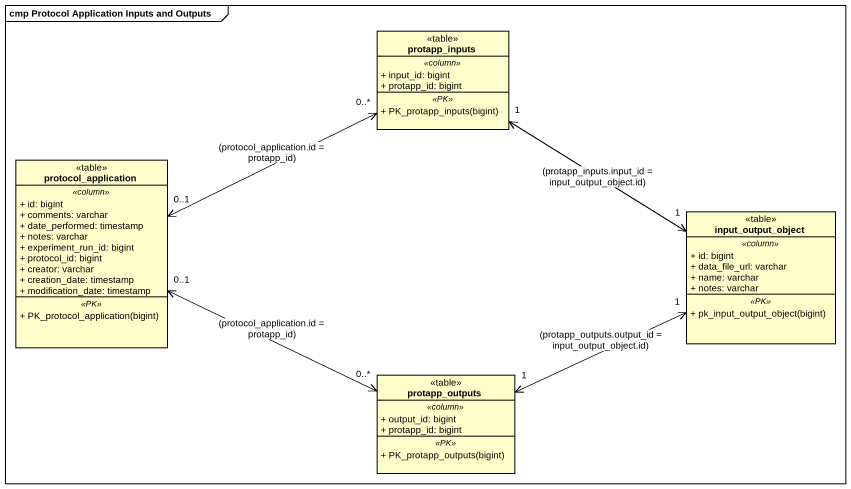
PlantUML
@startuml
mainframe cmp Protocol Application Inputs and Outputs
hide circle
hide empty members
skinparam classAttributeIconSize 0
class protapp_inputs <<table>> {
  .. <<column>> ..
  + input_id: bigint
  + protapp_id: bigint
  .. <<PK>> ..
  + PK_protapp_inputs(bigint)
}
class protocol_application <<table>> {
  .. <<column>> ..
  + id: bigint
  + comments: varchar
  + date_performed: timestamp
  + notes: varchar
  + experiment_run_id: bigint
  + protocol_id: bigint
  + creator: varchar
  + creation_date: timestamp
  + modification_date: timestamp
  .. <<PK>> ..
  + PK_protocol_application(bigint)
}
class input_output_object <<table>> {
  .. <<column>> ..
  + id: bigint
  + data_file_url: varchar
  + name: varchar
  + notes: varchar
  .. <<PK>> ..
  + pk_input_output_object(bigint)
}
class protapp_outputs <<table>> {
  .. <<column>> ..
  + output_id: bigint
  + protapp_id: bigint
  .. <<PK>> ..
  + PK_protapp_outputs(bigint)
}
protapp_inputs "1" <--> "1" input_output_object : (protapp_inputs.input_id = input_output_object.id)
protocol_application "0..1" <-right-> "0..*" protapp_inputs : (protocol_application.id = protapp_id)
protocol_application "0..1" <-right-> "0..*" protapp_outputs : (protocol_application.id = protapp_id)
protapp_outputs "1" <-right-> "1" input_output_object : (protapp_outputs.output_id = input_output_object.id)
@enduml
